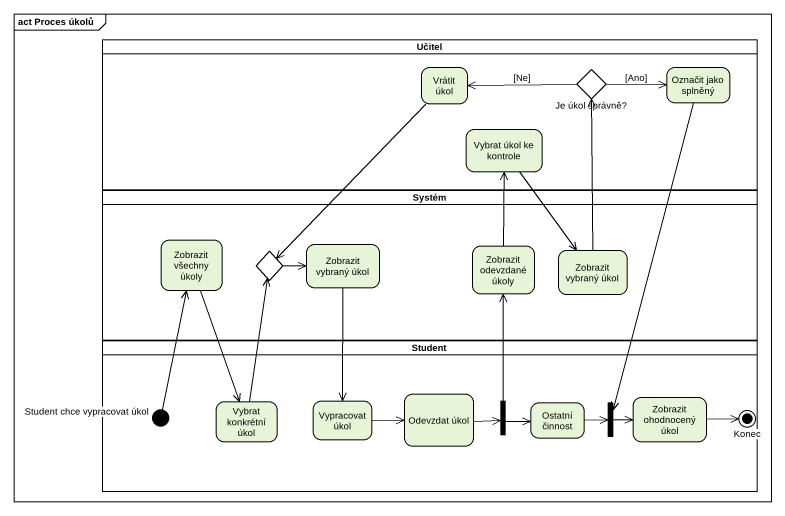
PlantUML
@startuml
mainframe act Proces úkolů
hide empty description
state Učitel <<partition>> {
  state "Vrátit úkol" as Vrátit_úkol
  state "Je úkol správně?" as Je_úkol_správně <<choice>>
  state "Označit jako splněný" as Označit_jako_splněný
  state "Vybrat úkol ke kontrole" as Vybrat_úkol_ke_kontrole
}
state Systém <<partition>> {
  state "Zobrazit všechny úkoly" as Zobrazit_všechny_úkoly
  state choice1 <<choice>>
  state "Zobrazit vybraný úkol" as Zobrazit_vybraný_úkol
  state "Zobrazit odevzdané úkoly" as Zobrazit_odevzdané_úkoly
  state "Zobrazit vybraný úkol" as Zobrazit_vybraný_úkol_2
}
state Student <<partition>> {
  state "Student chce vypracovat úkol" as Student_chce_vypracovat_úkol <<start>>
  state "Vybrat konkrétní úkol" as Vybrat_konkrétní_úkol
  state "Vypracovat úkol" as Vypracovat_úkol
  state "Odevzdat úkol" as Odevzdat_úkol
  state fork1 <<fork>>
  state "Ostatní činnost" as Ostatní_činnost
  state fork2 <<join>>
  state "Zobrazit ohodnocený úkol" as Zobrazit_ohodnocený_úkol
  state Konec <<end>>
}
Vrátit_úkol --> choice1
Je_úkol_správně -left-> Vrátit_úkol : [Ne]
Je_úkol_správně -right-> Označit_jako_splněný : [Ano]
Označit_jako_splněný --> fork2
Vybrat_úkol_ke_kontrole --> Zobrazit_vybraný_úkol_2
Zobrazit_všechny_úkoly --> Vybrat_konkrétní_úkol
choice1 -right-> Zobrazit_vybraný_úkol
Zobrazit_vybraný_úkol --> Vypracovat_úkol
Zobrazit_odevzdané_úkoly -up-> Vybrat_úkol_ke_kontrole
Zobrazit_vybraný_úkol_2 -up-> Je_úkol_správně
Student_chce_vypracovat_úkol -up-> Zobrazit_všechny_úkoly
Vybrat_konkrétní_úkol -up-> choice1
Vypracovat_úkol -right-> Odevzdat_úkol
Odevzdat_úkol -right-> fork1
fork1 -up-> Zobrazit_odevzdané_úkoly
fork1 -right-> Ostatní_činnost
Ostatní_činnost -right-> fork2
fork2 -right-> Zobrazit_ohodnocený_úkol
Zobrazit_ohodnocený_úkol -right-> Konec
@enduml
